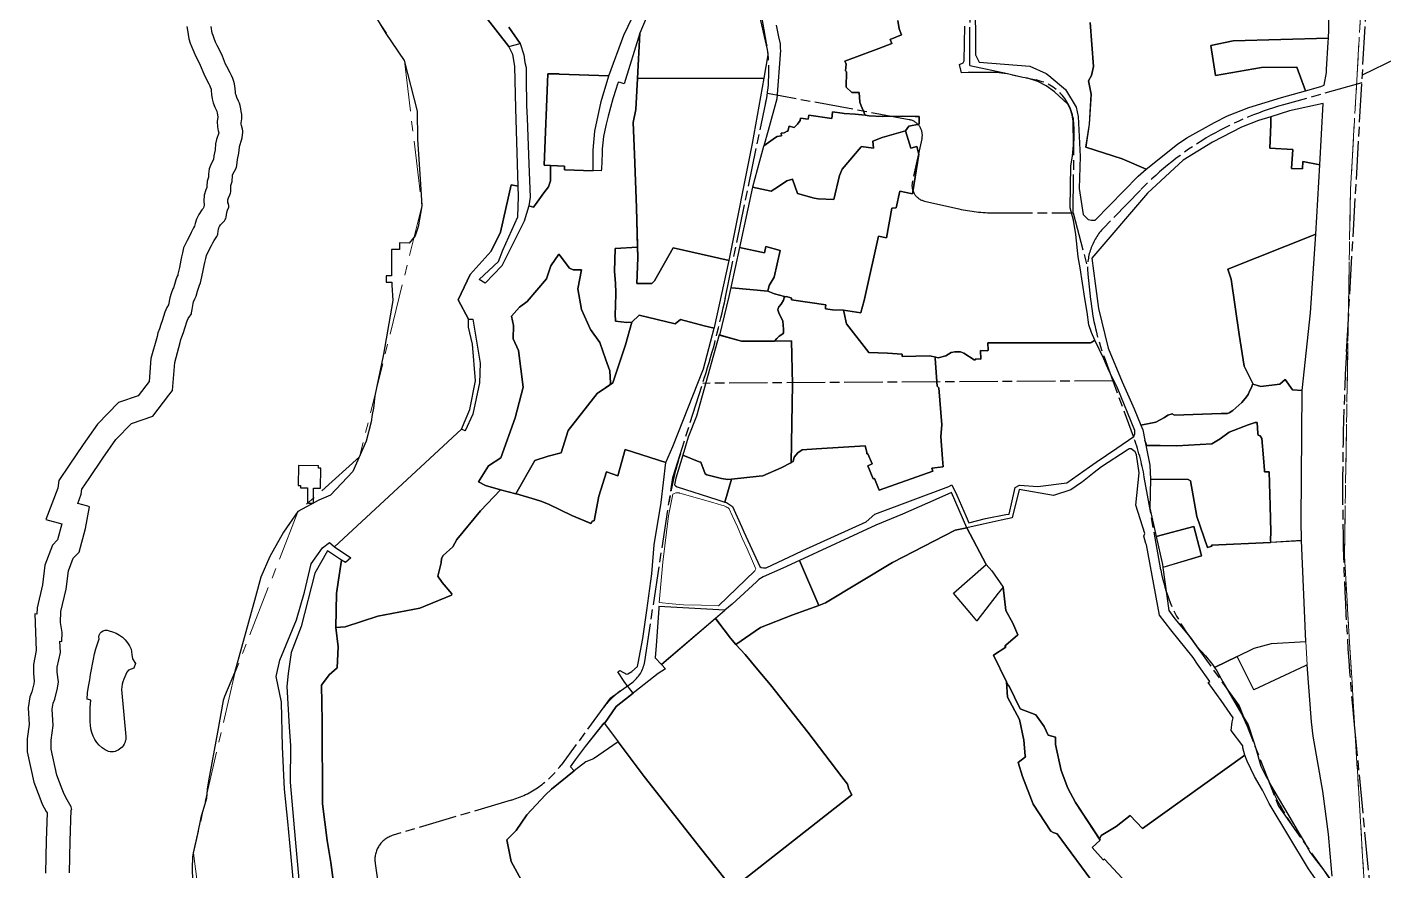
# Model space of a CAD drawing. Header units: millimetres. Extents: x 125232 to 134072, y 142885 to 152835.
# Drawn here: x 125888 to 126736, y 150699 to 151227 of the extents above; entities that cross this region are included whole.
import ezdxf

# ---------------------------------------------------------------- set-up
doc = ezdxf.new("R2010")
doc.units = ezdxf.units.MM
doc.linetypes.add('ACAD_ISO08W100', pattern=[36, 24, -3, 6, -3])
doc.linetypes.add('CENTER', pattern=[50.8, 31.75, -6.35, 6.35, -6.35])
for name, color, linetype in [('commerce', 10, 'Continuous'), ('commerce & office', 242, 'Continuous'), ('green & plaza', 80, 'Continuous'), ('industry', 35, 'Continuous'), ('military', 76, 'Continuous'), ('residence', 2, 'Continuous'), ('residence-bad', 41, 'Continuous'), ('villadom', 51, 'Continuous'), ('water', 4, 'Continuous'), ('老城北中心线', 7, 'ACAD_ISO08W100')]:
    doc.layers.add(name, color=color, linetype=linetype)
for name, color, linetype, lineweight in [('historical site', 232, 'Continuous', 0), ('municipal utilities', 151, 'Continuous', 0), ('parking', 8, 'Continuous', 0), ('school', 31, 'Continuous', 0), ('super block', 6, 'CENTER', 0)]:
    doc.layers.add(name, color=color, linetype=linetype, lineweight=lineweight)

msp = doc.modelspace()

# ---------------------------------------------------------------- linework, layer by layer
at = {"layer": 'commerce'}
for points in [[(126693.99, 151097.44), (126638.89, 151075.49), (126640.89, 151069.31), (126646, 151034.6), (126649.14, 151014.73), (126654.74, 151003.41), (126659.57, 151002.05), (126671.33, 151003.56), (126674.7, 151006.44), (126679.34, 151000.03), (126685.37, 150999.48), (126690.54, 151048.17)], [(126326.85, 151081.01), (126291.98, 151088.81), (126280.15, 151068.28), (126278.59, 151066.53), (126269.19, 151066.48), (126269.82, 151082.56), (126269.64, 151089.16), (126255.67, 151088.39), (126255.26, 151074.02), (126255.91, 151066.7), (126256, 151060.71), (126255.9, 151052.41), (126255.61, 151047.28), (126255.77, 151042.84), (126262.99, 151042.14), (126266.03, 151042.24), (126270.54, 151046.67), (126293.13, 151041.28), (126296.5, 151043.91), (126311.27, 151039.95), (126317.65, 151038.65), (126317.65, 151038.65), (126317.75, 151039.06)]]:
    msp.add_lwpolyline(points, close=True, dxfattribs=at)
msp.add_lwpolyline([(126664.68, 150948.61), (126661.86, 150948.67), (126661.87, 150949.48), (126661.19, 150957.33), (126660.09, 150969.47), (126659.05, 150971.24), (126657.81, 150971.62), (126657.64, 150972.7), (126657.11, 150979.51), (126655.98, 150979.49), (126651.67, 150978.02), (126639.7, 150973.53), (126634.12, 150969.27), (126628.76, 150966.25), (126606.89, 150964.94), (126596.59, 150965.1), (126588.01, 150965.09, 0.00565), (126586.94, 150968.45), (126590.08, 150952.9), (126590.45, 150944.01), (126614.14, 150943.88), (126615.57, 150942.91), (126619.44, 150920.77), (126626.04, 150901.19), (126628.76, 150902.02), (126628.66, 150902.72), (126665.64, 150904.49), (126665.69, 150904.5), (126665.62, 150905.93), (126665.67, 150911.14), (126665.32, 150927.26)], format="xyb", close=True, dxfattribs=at)
msp.add_lwpolyline([(126555.98, 150689.42), (126532.1, 150722.11), (126529.7, 150722.83), (126528.15, 150723.75), (126517.09, 150740.57), (126510.42, 150757.82), (126507.65, 150766.61), (126512.23, 150770.25), (126512.19, 150770.78), (126511.16, 150780.73), (126508.59, 150793.64), (126500.95, 150807.5), (126500.49, 150817.21), (126492.2, 150833.94), (126499.92, 150838.94), (126499.39, 150839.75), (126499.95, 150840.15), (126507.58, 150846.52), (126504.38, 150853.83), (126499.95, 150861.88), (126498.4, 150876.41), (126495.22, 150872.76), (126481.77, 150855.39), (126478.65, 150859.11), (126467.16, 150872.68), (126487.68, 150890.61), (126475.56, 150913.47), (126468.4, 150912.11), (126429.08, 150891.92), (126387.24, 150866.58), (126382.95, 150865.01), (126366.85, 150859.15), (126346.63, 150851.28), (126331.17, 150840.62), (126334.03, 150837.4), (126336.89, 150834.18), (126344.83, 150824.69), (126352.78, 150815.2), (126376.17, 150785.58), (126397.43, 150757.81), (126401.03, 150753.05), (126401.79, 150749.98), (126403.68, 150746.54), (126329.04, 150687.86), (126309.03, 150713.09), (126273.67, 150757.82), (126257.44, 150779.72), (126242.13, 150769), (126237.21, 150767.17), (126229.91, 150761.36), (126215.88, 150749.98), (126212.13, 150746.53), (126200.36, 150733.82), (126193.65, 150724.03), (126187.84, 150718.17), (126190.48, 150704.66), (126199.38, 150688.64)], dxfattribs=at)
at = {"layer": 'commerce & office'}
for points in [[(126341.46, 151154.16), (126348.76, 151195), (126269.62, 151194.87), (126268.61, 151175.49), (126266.9, 151167.28), (126267.66, 151147.54), (126268.95, 151113.96), (126269.82, 151082.56), (126269.19, 151066.48), (126278.59, 151066.53), (126280.15, 151068.28), (126291.98, 151088.81), (126326.85, 151081.01)], [(126698.55, 151179.2), (126677.52, 151174.59), (126665.86, 151170.93), (126665.86, 151166.09), (126665.04, 151151.14), (126679.43, 151150.35), (126678.68, 151138.59), (126685.52, 151138.22), (126685.77, 151142.8), (126696.4, 151140.78)]]:
    msp.add_lwpolyline(points, close=True, dxfattribs=at)
at = {"layer": 'green & plaza'}
for points in [[(126102.85, 151238.51), (126112.25, 151223), (126123.65, 151206.18), (126131.76, 151174.31), (126132.03, 151156.91), (126133.76, 151128.6), (126134.61, 151115.14), (126132.44, 151102.07), (126130.45, 151096.34), (126126.74, 151091.75), (126120.8, 151091.95), (126120.79, 151087.76), (126115.72, 151087.77), (126115.7, 151071.36), (126112.35, 151071.36), (126112.39, 151067.38), (126115.99, 151067.37), (126115.99, 151065.53), (126116.63, 151055.91), (126110.72, 151022.34), (126105.31, 150996.25), (126104.41, 150988.52), (126103.72, 150984.59), (126102.94, 150979.89), (126099.87, 150967.73), (126091.45, 150948.75), (126077.58, 150933.94), (126070.3, 150930.92), (126057.1, 150923.73), (126048.1, 150910.89), (126039.57, 150895.59), (126033.9, 150882.67), (126030.72, 150870.34), (126017.56, 150822.9), (126011.35, 150808), (126010.46, 150805.42), (126006.77, 150785.59), (126001.27, 150755.16), (126000.33, 150750), (126000, 150744.08), (125996.55, 150732.21), (125994.39, 150722.09), (125991.68, 150710.23), (125991.31, 150707.73), (125991.07, 150700.24), (125991.57, 150678.01)], [(126055.95, 150675.87), (126052.82, 150709.67), (126050.84, 150729.82), (126048.87, 150749.98), (126047.59, 150776.5), (126046.92, 150804.42), (126043.5, 150820.48), (126045.82, 150830.8), (126056.2, 150856.04), (126061.19, 150873.36), (126065.43, 150890.97), (126072.65, 150901.15), (126076.85, 150904.42), (126079.97, 150901.75), (126159.6, 150975.29), (126164.66, 150987.65), (126168.26, 151005.57), (126166.41, 151028.51), (126163.92, 151039.08), (126163.79, 151044.2), (126157.37, 151056.26), (126164.95, 151072.22), (126178.1, 151086.66), (126183.89, 151098.68), (126190.5, 151128.3), (126195.04, 151127.52), (126193.58, 151176.07), (126192.77, 151202.46), (126191.58, 151209.82), (126189.19, 151214.83), (126169.09, 151240.51)], [(126169.09, 151240.51), (126189.19, 151214.83), (126196.2, 151216.71), (126189.08, 151227.05)], [(125987.79, 151227.31), (125988.04, 151225.1), (125989.04, 151219.63), (125989.85, 151216.98), (125990.77, 151214.45), (125991.97, 151211.51), (125993.17, 151208.97), (125995.79, 151203.85), (125996.07, 151203.19), (125998.22, 151197.7), (125999.33, 151195.46), (126001.48, 151191.51), (126001.95, 151190.57), (126002.37, 151189.55), (126002.85, 151188.18), (126003.01, 151187.41), (126003.14, 151184.82), (126003.49, 151182.2), (126004.23, 151179.54), (126005.26, 151176.98), (126006.46, 151174.42), (126006.76, 151173.07), (126006.91, 151172.13), (126007.08, 151170.7), (126006.75, 151167.94), (126006.79, 151164.68), (126007.29, 151162), (126007.64, 151160.78), (126006.21, 151156.69), (126005.72, 151153.86), (126005.33, 151150.14), (126004.68, 151146.5), (126004.32, 151144.09), (126002.9, 151141.36), (126001.76, 151138.27), (126001.18, 151134.96), (126001.15, 151132.99), (126000.45, 151130.51), (126000.23, 151127.38), (126000.24, 151126.63), (125999.59, 151125.14), (125998.62, 151121.73), (125998.29, 151118.22), (125998.44, 151115.64), (125998.03, 151113.92), (125997.96, 151113.54), (125997.04, 151112.53), (125995.12, 151109.7), (125993.78, 151106.85), (125992.91, 151104.1), (125992.57, 151102.33), (125991.89, 151101.38), (125990.4, 151098.5), (125989.68, 151096.91), (125987.8, 151093.43), (125985.69, 151088.78), (125985, 151085.66), (125984.42, 151083.3), (125983.85, 151081.05), (125983.05, 151076.62), (125982.12, 151072.33), (125981.99, 151071.81), (125981.69, 151071.14), (125980.86, 151068.88), (125980, 151065.98), (125979.4, 151063.88), (125979.02, 151063.09), (125977.88, 151060.31), (125977, 151057.63), (125976.29, 151053.26), (125975.21, 151051.42), (125973.88, 151048.48), (125972.22, 151043.09), (125971.5, 151040.93), (125970.5, 151038.22), (125969.59, 151035.59), (125969.05, 151033.36), (125965.26, 151019.66), (125964.14, 151005.11), (125957.21, 150996.15), (125944.88, 150991.93), (125931.75, 150978.39), (125922.88, 150965.78), (125914.12, 150952.88), (125907.61, 150943.26), (125907.02, 150938.37), (125899.44, 150918.8), (125909.54, 150916.02), (125906.83, 150906.06), (125903.64, 150902.76), (125898.97, 150890.13), (125897.51, 150877.86), (125894.04, 150863.45), (125893.83, 150859.52), (125892.69, 150859.66), (125893.54, 150836.79), (125891.68, 150827.97), (125891.68, 150822.32), (125892.2, 150817.52), (125891.98, 150815.99), (125890.72, 150810.81), (125889.53, 150807.7), (125888.41, 150800.82), (125889.1, 150790.53), (125887.79, 150781.57), (125887.89, 150773.39), (125891.98, 150754.37), (125895.74, 150744.61), (125897.29, 150740.59), (125899.68, 150736.04), (125900.23, 150735.09), (125899.65, 150717.86), (125899.34, 150697.35)], [(125914.34, 150697.64), (125914.65, 150717.5), (125915.3, 150737.08), (125915.73, 150737.35), (125915.32, 150738.91), (125912.84, 150743.26), (125910.97, 150746.8), (125909.74, 150750), (125906.4, 150758.67), (125902.87, 150775.07), (125902.81, 150780.57), (125904.17, 150789.94), (125903.49, 150800.11), (125904.09, 150803.77), (125905.07, 150806.33), (125906.72, 150813.13), (125907.32, 150817.23), (125906.68, 150823.13), (125906.68, 150826.41), (125908.6, 150835.5), (125908.33, 150842.63), (125909.5, 150842.49), (125909.75, 150847.98), (125908.58, 150854.39), (125908.95, 150861.28), (125912.3, 150875.21), (125913.65, 150886.59), (125916.61, 150894.6), (125920.29, 150898.4), (125924.32, 150913.21), (125926.75, 150926.69), (125925.74, 150927.11), (125919.42, 150928.86), (125921.68, 150934.7), (125922.06, 150937.86), (125926.53, 150944.47), (125935.21, 150957.25), (125943.33, 150968.79), (125953.15, 150978.9), (125966.32, 150983.42), (125976.53, 150996.61), (125978.76, 150999.49), (125980.1, 151017.07), (125983.57, 151029.59), (125984, 151031.37), (125984.61, 151033.16), (125985.65, 151035.94), (125986.51, 151038.52), (125987.93, 151043.16), (125988.56, 151044.52), (125989.49, 151046.12), (125990.11, 151046.88), (125990.52, 151047.45), (125990.71, 151048.19), (125990.99, 151050.2), (125991.61, 151054.06), (125991.96, 151055.11), (125992.73, 151057), (125993.46, 151058.52), (125994.4, 151061.76), (125995.11, 151064.18), (125995.6, 151065.5), (125996.19, 151066.84), (125996.72, 151068.86), (125997.77, 151073.71), (125998.51, 151077.85), (125998.97, 151079.64), (125999.62, 151082.26), (126000, 151084.02), (126001.24, 151086.76), (126003.13, 151090.25), (126003.9, 151091.97), (126004.7, 151093.5), (126006.5, 151096), (126006.96, 151096.87), (126007.11, 151097.44), (126007.29, 151099.41), (126007.47, 151100.41), (126007.78, 151101.37), (126008.2, 151102.27), (126008.84, 151103.21), (126011.19, 151105.77), (126011.75, 151106.58), (126011.99, 151107.12), (126012.26, 151108.08), (126012.73, 151110.93), (126013.08, 151112.38), (126013.91, 151114.39), (126014.02, 151114.88), (126013.99, 151115.36), (126013.38, 151117.15), (126013.33, 151117.95), (126013.43, 151118.95), (126013.75, 151120.08), (126014.6, 151122.05), (126014.93, 151122.99), (126015.17, 151123.97), (126015.27, 151124.95), (126015.23, 151126.96), (126015.3, 151127.91), (126015.98, 151130.32), (126016.13, 151131.05), (126016.16, 151133.55), (126016.3, 151134.35), (126016.64, 151135.28), (126018.25, 151138.37), (126018.67, 151139.38), (126018.93, 151140.34), (126019.48, 151144.09), (126020.19, 151148.03), (126020.59, 151151.8), (126020.78, 151152.91), (126021.92, 151156.18), (126022.29, 151157.63), (126022.59, 151159.57), (126022.71, 151161.07), (126022.71, 151162.08), (126022.6, 151163.05), (126021.9, 151165.46), (126021.77, 151166.15), (126021.76, 151167.14), (126022.06, 151169.64), (126022.09, 151170.7), (126022, 151172.2), (126021.77, 151174.19), (126021.49, 151175.91), (126021.06, 151177.87), (126020.63, 151179.31), (126020.09, 151180.69), (126019.02, 151182.97), (126018.46, 151184.36), (126018.22, 151185.21), (126018.09, 151186.19), (126017.97, 151188.63), (126017.77, 151190.12), (126017.46, 151191.59), (126017.05, 151193.01), (126016.39, 151194.9), (126015.63, 151196.75), (126014.8, 151198.42), (126012.64, 151202.38), (126011.95, 151203.77), (126009.95, 151208.89), (126009.37, 151210.24), (126006.63, 151215.58), (126005.71, 151217.54), (126004.76, 151219.86), (126004.08, 151221.74), (126003.64, 151223.18), (126002.89, 151227.32)], [(126083.27, 150663.7), (126077.85, 150704.15), (126075.37, 150717.76), (126072.64, 150740.8), (126072.28, 150792.49), (126071.99, 150815.17), (126076.74, 150821.62), (126081.67, 150826.04), (126082.27, 150839.13), (126080.89, 150851.2), (126081.4, 150872.38), (126082.48, 150881.04), (126084.54, 150893.23), (126075.77, 150899.14), (126067.86, 150885.26), (126059.24, 150851.71), (126053.03, 150835.59), (126051.1, 150822.38), (126050.18, 150814.23), (126051.6, 150788.92), (126052.46, 150777.11), (126052.26, 150754.43), (126055.44, 150718.74), (126060.09, 150668.19)], [(126575.52, 150691.42), (126561.62, 150706.26), (126560.97, 150705.79), (126553.97, 150713.54), (126558.99, 150718.09), (126543.47, 150741.66), (126538.73, 150750.62), (126534.54, 150761.73), (126531.07, 150777.85), (126531.11, 150782.44), (126526.51, 150783.76), (126523.9, 150789.16), (126518.86, 150796.55), (126508.87, 150800.2), (126501.81, 150814.96), (126501.54, 150814.89), (126500.49, 150817.21), (126500.95, 150807.5), (126508.59, 150793.64), (126511.16, 150780.73), (126512.19, 150770.78), (126512.24, 150770.26), (126507.65, 150766.61), (126510.42, 150757.82), (126517.09, 150740.57), (126528.15, 150723.75), (126529.7, 150722.83), (126532.1, 150722.11), (126555.98, 150689.42)]]:
    msp.add_lwpolyline(points, dxfattribs=at)
for points in [[(126200.68, 151055.28), (126212.64, 151069.5), (126215.45, 151077.57), (126220.33, 151084.84), (126221.29, 151083.76), (126227.03, 151076.19), (126229.43, 151075.14), (126234.61, 151074.99), (126232.3, 151063.16), (126234.53, 151050.14), (126240.26, 151037.74), (126246.1, 151029.57), (126249.78, 151018.8), (126252.26, 151011.93), (126252.78, 151004.18), (126252.05, 151002.8), (126254.21, 151004.26), (126262.16, 151028.2), (126266.01, 151042.24), (126262.99, 151042.14), (126255.77, 151042.84), (126255.61, 151047.28), (126255.9, 151052.41), (126256, 151060.71), (126255.91, 151066.7), (126255.26, 151074.02), (126255.67, 151088.39), (126269.64, 151089.16), (126268.95, 151113.96), (126267.66, 151147.54), (126266.9, 151167.28), (126268.61, 151175.49), (126269.62, 151194.87), (126271.09, 151223.27), (126261.29, 151191.45), (126258.71, 151192.34), (126258.02, 151192.47), (126257.48, 151192.24), (126256.87, 151190.66), (126256.2, 151188.59), (126254.25, 151182.02), (126252.72, 151176.75), (126251.23, 151171.2), (126249.9, 151166.25), (126249.11, 151162.45), (126248.34, 151158.43), (126247.85, 151154.59), (126247.55, 151150.75), (126247.43, 151148.42), (126247.26, 151142.64), (126246.98, 151138.52), (126246.85, 151137.11), (126241.89, 151137.23), (126241.89, 151137.05), (126224.03, 151137.67), (126224, 151140.03), (126215.13, 151140.43), (126215.07, 151130.74), (126213.97, 151126.97), (126211.04, 151123.18), (126206.75, 151117.39), (126204.6, 151114.22), (126201.54, 151115.1), (126198.68, 151105.6), (126184.81, 151077.51), (126174.24, 151066.66), (126170.53, 151068.93), (126182.57, 151080.24), (126185.37, 151087.32), (126194.83, 151108.32), (126195.24, 151121.02), (126195.04, 151127.52), (126190.5, 151128.3), (126183.89, 151098.68), (126178.1, 151086.66), (126164.95, 151072.22), (126157.37, 151056.26), (126163.79, 151044.2), (126166.68, 151044.2), (126171.16, 151016.75), (126170.73, 151004.38), (126166.61, 150984.82), (126161.7, 150974.21), (126159.6, 150975.29), (126079.97, 150901.75), (126090.24, 150894.86), (126086.96, 150891.86), (126084.54, 150893.23), (126082.48, 150881.04), (126081.4, 150872.38), (126080.89, 150851.2), (126086.75, 150851.58), (126107.22, 150858.37), (126133.45, 150863.26), (126153.25, 150871.36), (126153.54, 150872.23), (126147.47, 150879.25), (126144.71, 150883.35), (126146.79, 150891.59), (126146.98, 150894.32), (126147.99, 150896.33), (126154.15, 150901.59), (126156.51, 150906.21), (126171.47, 150924.21), (126183.96, 150937.26), (126174.5, 150940.03), (126170.19, 150942.29), (126176.38, 150952.35), (126184.15, 150957.37), (126193.1, 150982.45), (126198.17, 151001.71), (126195.17, 151024.51), (126191.9, 151031.85), (126192.01, 151040.32), (126190.72, 151046.17), (126195.87, 151051.73)], [(126409.41, 151152.07), (126409.47, 151152.26), (126417.15, 151151.23), (126416.9, 151155.59), (126422.57, 151157.89), (126437.21, 151162.18), (126439.31, 151164.96), (126445.87, 151166.28), (126445.75, 151171.07), (126443.35, 151171.02), (126435.17, 151171.19), (126422.58, 151171.03), (126414.54, 151171.56), (126412.04, 151171.81), (126405.66, 151172.47), (126398.87, 151173), (126397.7, 151173.17), (126391.63, 151174.05), (126391.61, 151173.85), (126391.13, 151169.83), (126376.81, 151171.96), (126376.35, 151169.37), (126371.56, 151170.06), (126371.36, 151168.62), (126369.78, 151166.19), (126367.6, 151164.17), (126364.38, 151164.98), (126363.57, 151161.92), (126363.28, 151161.85), (126361.39, 151160.93), (126359.37, 151160.59), (126359.61, 151159.01), (126356.94, 151158.47), (126355.83, 151157.81), (126348.54, 151152.76), (126348.38, 151152.19), (126345.94, 151143.11), (126341.51, 151126.79), (126353.26, 151124.38), (126357.71, 151127.31), (126362.98, 151130.83), (126366.62, 151131.88), (126369.61, 151122.8), (126380.07, 151119.85), (126382.62, 151119.42), (126392.42, 151119.09), (126396.05, 151134.22), (126397.65, 151138.01)], [(126071.47, 150950.89), (126070.03, 150950.97), (126070.07, 150952.38), (126057.47, 150952.56), (126057.43, 150940.03), (126058.74, 150940.06), (126058.73, 150938.57), (126063.26, 150938.52), (126063.17, 150929.12), (126064.03, 150929.11), (126064.05, 150928.97), (126066.29, 150928.97), (126066.27, 150929.09), (126066.94, 150929.08), (126067.02, 150938.49), (126071.33, 150938.45)]]:
    msp.add_lwpolyline(points, close=True, dxfattribs=at)
for points in [[(126685.37, 150999.48), (126679.34, 151000.03), (126674.7, 151006.44), (126671.33, 151003.56), (126659.57, 151002.05), (126654.59, 151003.45), (126654.11, 151003.08), (126653.77, 151001.92), (126652.71, 150999.64), (126651.56, 150997.13), (126650.53, 150995.53), (126647.64, 150992.11), (126641.89, 150986.97), (126639.59, 150985.48), (126638.59, 150985.15), (126634.63, 150985.12), (126605.55, 150984.02), (126604.04, 150984.96), (126601.29, 150984.18), (126599.26, 150982.73), (126596.51, 150981.13), (126593.89, 150979.73), (126584.45, 150977.81), (126585.63, 150974.92), (126586.94, 150968.45, -0.00565), (126588.01, 150965.09), (126596.59, 150965.1), (126606.89, 150964.94), (126628.76, 150966.25), (126634.12, 150969.27), (126639.7, 150973.53), (126651.67, 150978.02), (126655.98, 150979.49), (126657.11, 150979.51), (126657.64, 150972.7), (126657.81, 150971.62), (126659.05, 150971.24), (126660.09, 150969.47), (126661.19, 150957.33), (126661.87, 150949.48), (126661.86, 150948.67), (126664.68, 150948.61), (126665.32, 150927.26), (126665.67, 150911.14), (126665.62, 150905.93), (126665.69, 150904.5), (126684.96, 150905.58), (126684.78, 150917.93)], [(125939.01, 150849.1, -0.246762), (125952.85, 150837.56), (125953.24, 150834.21), (125953.66, 150831.52), (125955.58, 150828.58), (125954.61, 150825.74), (125951.1, 150824.54, 0.11885), (125946.78, 150812.47), (125949.6, 150783.05, -0.481218), (125938.68, 150773.47, -0.250304), (125927.67, 150787.77, -0.054427), (125927.56, 150805.66), (125925.4, 150806.27), (125925.65, 150810.25), (125926.27, 150814.35), (125927.11, 150818.49, -0.054878), (125932.8, 150844.04, -0.617787)]]:
    msp.add_lwpolyline(points, format="xyb", close=True, dxfattribs=at)
at = {"layer": 'historical site'}
for points in [[(126199.14, 151204.77), (126198.46, 151209.71), (126196.2, 151216.71), (126189.19, 151214.83), (126191.58, 151209.82), (126192.77, 151202.46), (126193.16, 151191.78), (126193.58, 151176.07), (126195.05, 151127.52), (126195.04, 151127.52), (126195.24, 151121.02), (126194.83, 151108.32), (126185.37, 151087.32), (126182.57, 151080.24), (126170.53, 151068.93), (126174.24, 151066.66), (126184.81, 151077.51), (126198.68, 151105.6), (126201.54, 151115.1), (126202.54, 151120.51), (126201.6, 151141.35), (126200.48, 151169.91), (126200.17, 151177.84), (126199.95, 151194.91), (126199.87, 151201.62)], [(126166.68, 151044.2), (126163.79, 151044.2), (126163.92, 151039.08), (126166.41, 151028.51), (126168.26, 151005.57), (126164.66, 150987.65), (126159.6, 150975.29), (126161.7, 150974.21), (126166.61, 150984.82), (126170.73, 151004.38), (126171.16, 151016.75)]]:
    msp.add_lwpolyline(points, close=True, dxfattribs=at)
msp.add_lwpolyline([(126060.09, 150668.19), (126055.44, 150718.74), (126052.26, 150754.43), (126052.46, 150777.11), (126051.6, 150788.92), (126050.18, 150814.23), (126051.1, 150822.38), (126053.03, 150835.59), (126059.24, 150851.71), (126067.86, 150885.26), (126075.77, 150899.14), (126084.54, 150893.23), (126086.96, 150891.86), (126090.24, 150894.86), (126079.97, 150901.75), (126076.85, 150904.42), (126072.65, 150901.15), (126065.43, 150890.97), (126061.19, 150873.36), (126056.2, 150856.04), (126045.82, 150830.8), (126043.5, 150820.48), (126046.92, 150804.42), (126047.59, 150776.5), (126048.87, 150749.98), (126052.82, 150709.67), (126055.95, 150675.87)], dxfattribs=at)
at = {"layer": 'industry'}
for points in [[(126189.08, 151227.05), (126196.2, 151216.71), (126198.46, 151209.71), (126199.14, 151204.77), (126199.87, 151201.62), (126199.95, 151194.91), (126200.17, 151177.84), (126200.48, 151169.91), (126201.6, 151141.35), (126202.54, 151120.51), (126201.54, 151115.1), (126204.6, 151114.22), (126206.75, 151117.39), (126211.04, 151123.18), (126213.97, 151126.97), (126215.07, 151130.74), (126215.13, 151140.43), (126211.29, 151140.68), (126213.6, 151197.83), (126220.55, 151197.78), (126220.54, 151197.53), (126251.72, 151196.56), (126260.95, 151221.87), (126274.6, 151250.33)], [(126704.2, 150695.61), (126702.94, 150709.8), (126701.9, 150721.86), (126698.31, 150748.67), (126692.24, 150783.09), (126691.18, 150792.22), (126688.42, 150827.76), (126687.13, 150827.21), (126655.15, 150812.09), (126644.78, 150833.13), (126630.55, 150826.08), (126632.01, 150824.03), (126635.82, 150817.2), (126641.76, 150806.83), (126646.7, 150798.14), (126651.53, 150790.3), (126654.85, 150780.1), (126656.3, 150775.34), (126659.46, 150764.47), (126662.21, 150758.87), (126664.49, 150754.95), (126665.48, 150752.74), (126673.04, 150740.06), (126677.72, 150732.15), (126682.33, 150724.23), (126687.15, 150716.03), (126690.45, 150710.35), (126692.79, 150707.07), (126698.62, 150699.47), (126702.13, 150694.51)]]:
    msp.add_lwpolyline(points, dxfattribs=at)
msp.add_lwpolyline([(126684.96, 150905.58), (126665.64, 150904.49), (126628.66, 150902.72), (126628.76, 150902.02), (126626.04, 150901.19), (126619.44, 150920.77), (126615.57, 150942.91), (126614.14, 150943.88), (126590.45, 150944.01), (126590.09, 150925.82), (126594.02, 150908.18), (126617.61, 150914.36), (126622.04, 150897.72), (126622.3, 150895.99), (126598.19, 150888.84), (126601.92, 150861.89), (126604.09, 150858.9), (126605.81, 150856.62), (126615.39, 150845.09), (126619.44, 150839.35), (126624.88, 150833.48), (126629.3, 150827.97), (126630.55, 150826.08), (126644.78, 150833.13), (126655.29, 150838.34), (126666.11, 150841.22), (126687.56, 150842.47)], close=True, dxfattribs=at)
at = {"layer": 'military'}
msp.add_lwpolyline([(126246.1, 151029.57), (126240.26, 151037.74), (126234.53, 151050.14), (126232.3, 151063.16), (126234.61, 151074.99), (126229.43, 151075.14), (126227.03, 151076.19), (126221.29, 151083.76), (126220.33, 151084.84), (126215.45, 151077.57), (126212.64, 151069.5), (126200.68, 151055.28), (126195.87, 151051.73), (126190.72, 151046.17), (126192.01, 151040.32), (126191.9, 151031.85), (126195.17, 151024.51), (126198.17, 151001.71), (126193.1, 150982.45), (126184.15, 150957.37), (126176.38, 150952.35), (126170.19, 150942.29), (126174.5, 150940.03), (126183.96, 150937.26), (126193.52, 150934.85), (126205.35, 150955.66), (126213.78, 150958.46), (126221.86, 150960.62), (126226.32, 150974.49), (126244.41, 150997.65), (126252.05, 151002.8), (126252.78, 151004.18), (126252.26, 151011.93), (126249.78, 151018.8)], close=True, dxfattribs=at)
at = {"layer": 'municipal utilities'}
msp.add_lwpolyline([(126257.44, 150779.72), (126248.96, 150791.01), (126248.65, 150791.4), (126237.08, 150776.63), (126230.8, 150768.26), (126227.75, 150763.92), (126230.02, 150761.45), (126237.21, 150767.17), (126242.13, 150769)], close=True, dxfattribs=at)
at = {"layer": 'parking'}
msp.add_lwpolyline([(126687.56, 150842.47), (126666.11, 150841.22), (126655.29, 150838.34), (126644.78, 150833.13), (126655.15, 150812.09), (126687.13, 150827.21), (126688.42, 150827.76)], close=True, dxfattribs=at)
at = {"layer": 'residence'}
for points in [[(126350.97, 151212.91), (126339.54, 151263.06), (126331.89, 151261.58), (126303.66, 151252.85), (126294.53, 151248.97), (126286.59, 151244.11), (126277.38, 151238.09), (126271.09, 151223.27), (126269.62, 151194.87), (126348.76, 151195), (126351.36, 151209.56)], [(126701.63, 151217.58), (126701.79, 151220.14), (126642.15, 151218.36), (126628.31, 151215.52), (126631.15, 151196.74), (126659.89, 151201.7), (126681.95, 151201.86), (126687.35, 151187.17), (126696.96, 151189.9), (126699.21, 151190.59), (126700.51, 151198.55), (126700.62, 151200.56)], [(126640.89, 151069.31), (126638.89, 151075.49), (126693.99, 151097.44), (126696.4, 151140.78), (126685.77, 151142.8), (126685.52, 151138.22), (126678.68, 151138.59), (126679.43, 151150.35), (126665.04, 151151.14), (126665.86, 151166.09), (126665.86, 151170.93), (126658.13, 151168.51), (126647.49, 151164.3), (126629.3, 151154.89), (126610.93, 151143.76), (126588.71, 151123.05), (126553.77, 151082.42), (126555.87, 151066.5), (126557.87, 151050.95), (126564.05, 151026.05), (126572.83, 151004.89), (126580.31, 150987.97), (126584.45, 150977.81), (126593.89, 150979.73), (126596.51, 150981.13), (126599.26, 150982.73), (126601.29, 150984.18), (126604.04, 150984.96), (126605.55, 150984.02), (126634.63, 150985.12), (126638.59, 150985.15), (126639.59, 150985.48), (126641.89, 150986.97), (126647.64, 150992.11), (126650.53, 150995.53), (126651.56, 150997.13), (126652.71, 150999.64), (126653.77, 151001.92), (126654.11, 151003.08), (126654.68, 151003.53), (126649.14, 151014.73), (126646, 151034.6)], [(126358.83, 151087.18), (126349.89, 151089.58), (126349.03, 151085.75), (126333.45, 151089.1), (126328.03, 151063.92), (126328.6, 151063.79), (126351.19, 151061.71), (126351.94, 151065.26), (126355.15, 151070.57)], [(126359.98, 151044.37), (126358.31, 151047.48), (126357.44, 151050.06), (126357.49, 151050.81), (126358.03, 151051.95), (126359.55, 151053.51), (126360.84, 151056.06), (126361.6, 151058.44), (126355.32, 151060.07), (126351.19, 151061.71), (126328.6, 151063.79), (126328.03, 151063.92), (126326.82, 151058.36), (126320.89, 151034.27), (126334.62, 151030.44), (126355.25, 151030.52), (126356.66, 151032.11), (126358.16, 151033.54), (126360.45, 151035), (126360.88, 151035.62), (126360.82, 151037.95), (126360.54, 151042.97)], [(126411.9, 150964.92), (126413.07, 150960.86), (126413.12, 150959.86), (126413.7, 150959.89), (126416.47, 150953.56), (126413.77, 150952.31), (126417.03, 150944.23), (126417.85, 150944.49), (126420.71, 150937.21), (126454.28, 150948.99), (126453.75, 150950.94), (126460.52, 150951.78), (126460.72, 150951.9), (126460.35, 150956.75), (126459.3, 150970.8), (126459.92, 150978.11), (126458.1, 151001.24), (126457.03, 151002.17), (126455.83, 151019.65), (126456.25, 151020.38), (126452.17, 151021.32), (126435.13, 151020.8), (126435.13, 151022.35), (126425.97, 151022.81), (126414.31, 151023.4), (126400.25, 151041.18), (126400.14, 151042.17), (126399.07, 151047.06), (126398.47, 151049.8), (126391.67, 151049.99), (126387.18, 151050.66), (126387.29, 151051.62), (126387.44, 151053.12), (126365.84, 151056.38), (126365.82, 151057.34), (126365.64, 151057.39), (126365.64, 151057.64), (126362.54, 151058.45), (126362.42, 151058.22), (126361.6, 151058.44), (126360.84, 151056.06), (126359.55, 151053.51), (126358.03, 151051.95), (126357.49, 151050.81), (126357.44, 151050.06), (126358.31, 151047.48), (126359.98, 151044.37), (126360.54, 151042.97), (126360.82, 151037.95), (126360.88, 151035.62), (126360.45, 151035), (126358.16, 151033.54), (126356.66, 151032.11), (126355.25, 151030.52), (126365.82, 151030.57), (126366.62, 151003.46), (126365.7, 150954.28), (126365.56, 150954.2), (126365.57, 150954.19), (126366.89, 150955.04), (126367.69, 150957.86), (126369.82, 150960.47), (126372.67, 150962.49), (126381.66, 150963.05)], [(126310.93, 151013.04), (126317.65, 151038.65), (126311.27, 151039.95), (126296.5, 151043.91), (126293.13, 151041.28), (126270.54, 151046.67), (126266.01, 151042.22), (126262.16, 151028.2), (126254.21, 151004.26), (126244.41, 150997.65), (126226.32, 150974.49), (126221.86, 150960.62), (126213.78, 150958.46), (126205.35, 150955.66), (126193.52, 150934.85), (126193.83, 150934.81), (126205.73, 150931.39), (126209.21, 150930.36), (126213.96, 150928.45), (126228.46, 150921.39), (126240.5, 150916.27), (126240.64, 150916.56), (126241.15, 150917.74), (126242.44, 150917.86), (126245.32, 150933.34), (126250.25, 150948.57), (126257.26, 150946.06), (126261.97, 150962.6), (126287.3, 150954.56), (126291.62, 150964.44)], [(126365.82, 151030.57), (126334.62, 151030.44), (126320.73, 151034.31), (126306.56, 150983.55), (126301.25, 150970.34), (126297.91, 150959.03), (126308.15, 150954.97), (126309.27, 150954.63), (126311.91, 150947.38), (126312.93, 150946.7), (126322.18, 150944.48), (126326.07, 150943.75), (126328.35, 150944.01), (126345.71, 150945.93), (126347.98, 150946.2), (126359.39, 150951.07), (126365.52, 150954.17), (126365.7, 150954.28), (126366.62, 151003.46)], [(126580.62, 150974.51), (126569.65, 151001.53), (126564.39, 151012.08), (126562.38, 151016.82), (126561.27, 151019.4), (126555.66, 151030.96), (126553.07, 151029.45), (126548.88, 151029.44), (126517.5, 151029.43), (126505, 151029.43), (126488.72, 151029.41), (126488.85, 151024.75), (126488.75, 151024.75), (126488.76, 151024.28), (126484.13, 151024.62), (126484.38, 151019.19), (126481.11, 151019.27), (126481.09, 151018.72), (126480.26, 151018.73), (126473.76, 151022.83), (126471.58, 151023.71), (126468.15, 151023.8), (126465.74, 151023.41), (126462.55, 151021.24), (126457.64, 151020.06), (126456.25, 151020.38), (126455.83, 151019.65), (126457.03, 151002.17), (126458.1, 151001.24), (126459.92, 150978.11), (126459.3, 150970.8), (126460.35, 150956.75), (126460.72, 150951.8), (126453.75, 150950.94), (126454.28, 150948.99), (126420.71, 150937.21), (126417.85, 150944.49), (126417.03, 150944.23), (126413.77, 150952.31), (126416.47, 150953.56), (126413.7, 150959.89), (126413.12, 150959.86), (126413.07, 150960.86), (126411.9, 150964.92), (126381.66, 150963.05), (126372.67, 150962.49), (126369.82, 150960.47), (126367.69, 150957.86), (126366.89, 150955.04), (126365.57, 150954.19), (126365.56, 150954.2), (126365.52, 150954.17), (126359.39, 150951.07), (126347.98, 150946.2), (126345.71, 150945.93), (126328.35, 150944.01), (126324.13, 150929.71), (126325.25, 150929.35), (126327.87, 150927.86), (126328.94, 150927), (126334.81, 150913.92), (126336.09, 150910.97), (126346.09, 150889.43), (126346.87, 150888.78), (126348.44, 150888.47), (126350.02, 150888.6), (126368.12, 150897.11), (126373.08, 150899.43), (126412.66, 150917.35), (126418.04, 150922.04), (126464.28, 150939.51), (126466.2, 150940.42), (126469.25, 150934.03), (126475.15, 150920.67), (126476.9, 150916.79), (126487.33, 150919.37), (126500, 150921.92), (126502.07, 150922.19), (126505.86, 150938.85), (126508.55, 150940.21), (126520.09, 150939.46), (126538.13, 150941.71), (126552.38, 150951.85), (126556.49, 150954.76), (126569.4, 150963.44), (126580.13, 150970.64), (126580.7, 150972.47)], [(126617.08, 150832.33), (126603.25, 150849.65), (126596.21, 150858.86), (126588.07, 150903.02), (126587.51, 150903.84), (126586.32, 150908.38), (126586.89, 150909.94), (126581.24, 150927.84), (126583.37, 150948.1), (126581.71, 150959.31), (126581.13, 150960.77), (126580.89, 150961.17), (126578.35, 150962.93), (126577.75, 150963.02), (126577.14, 150963.01), (126575.96, 150962.24), (126559.8, 150951.7), (126555.29, 150948.17), (126547.89, 150942.4), (126547.39, 150942.05), (126540.72, 150937.36), (126529.81, 150933.81), (126508.38, 150937.59), (126504.03, 150919.83), (126497.01, 150918.34), (126485.85, 150915.8), (126475.56, 150913.47), (126487.67, 150890.63), (126491.17, 150886.57), (126498.4, 150876.41), (126499.95, 150861.88), (126504.38, 150853.83), (126507.58, 150846.52), (126499.95, 150840.15), (126499.39, 150839.75), (126499.92, 150838.94), (126492.2, 150833.94), (126500.49, 150817.21), (126501.54, 150814.89), (126501.81, 150814.96), (126508.87, 150800.2), (126518.86, 150796.55), (126523.9, 150789.16), (126526.51, 150783.76), (126531.11, 150782.44), (126531.07, 150777.85), (126534.54, 150761.73), (126538.73, 150750.62), (126543.47, 150741.66), (126558.48, 150718.86), (126558.65, 150718.99), (126559.61, 150720.9), (126569.01, 150726.56), (126577.67, 150733.42), (126585.44, 150725.37), (126649.4, 150771.22), (126648.24, 150775.85), (126648.14, 150777.02), (126640.97, 150786.76), (126641.52, 150792.21), (126642.16, 150794.57), (126634.63, 150805.49), (126626.62, 150816.74), (126627.6, 150817.44), (126619.88, 150828.23)], [(126328.35, 150944.01), (126326.07, 150943.75), (126322.18, 150944.48), (126312.93, 150946.7), (126311.91, 150947.38), (126309.27, 150954.63), (126308.15, 150954.97), (126297.91, 150959.03), (126293.67, 150944.67), (126292.84, 150940.47), (126293.33, 150939.84), (126294.38, 150939.16), (126319.3, 150931.26), (126324.13, 150929.71)], [(126429.08, 150891.92), (126468.4, 150912.11), (126475.56, 150913.47), (126465.97, 150935.73), (126456.23, 150931.31), (126451.04, 150928.94), (126435.26, 150922.03), (126428.23, 150919.15), (126418.77, 150915.22), (126371.02, 150893.17), (126382.95, 150865.01), (126387.24, 150866.58)], [(126617.61, 150914.36), (126594.02, 150908.18), (126597.95, 150890.55), (126598.18, 150888.88), (126598.43, 150888.91), (126622.3, 150895.99), (126622.04, 150897.72)], [(126371.02, 150893.17), (126360.45, 150888.33), (126348.28, 150882.81), (126345.5, 150881.22), (126344.01, 150879.83), (126328.75, 150865.89), (126324.18, 150861.94), (126318.36, 150856.91), (126318.52, 150856.7), (126323.83, 150849.8), (126327.73, 150844.54), (126331.17, 150840.62), (126346.63, 150851.28), (126366.85, 150859.15), (126382.95, 150865.01)], [(126318.43, 150856.98), (126324.18, 150861.94), (126283.03, 150864.29), (126282.92, 150863), (126281.21, 150839.88), (126280.63, 150832.29), (126284.65, 150828.01)], [(126376.17, 150785.58), (126352.78, 150815.2), (126344.83, 150824.69), (126336.89, 150834.18), (126334.03, 150837.4), (126331.17, 150840.62), (126327.73, 150844.54), (126323.83, 150849.8), (126318.36, 150856.91), (126284.65, 150828.01), (126287.13, 150825.37), (126282.53, 150822.33), (126256.23, 150801.79), (126248.96, 150791.01), (126257.44, 150779.72), (126273.67, 150757.82), (126309.03, 150713.09), (126329.04, 150687.86), (126403.68, 150746.54), (126401.79, 150749.98), (126401.03, 150753.05), (126397.43, 150757.81)]]:
    msp.add_lwpolyline(points, close=True, dxfattribs=at)
for points in [[(126480.82, 151247.24), (126480.93, 151209.65), (126483.41, 151205.02), (126515.03, 151202.57), (126525.27, 151198), (126526.86, 151196.66), (126533.51, 151191.06), (126537.32, 151187.86), (126543.95, 151176.92), (126545.33, 151170.98), (126546.4, 151146.07), (126545.78, 151125.98), (126548.37, 151109.63), (126551.44, 151106.58), (126553.59, 151106.08), (126555.83, 151106.13), (126582.81, 151133.73), (126587.8, 151138.03), (126572.74, 151144.59), (126549.96, 151151.92), (126552.23, 151166.29), (126553.35, 151185.1), (126551.6, 151193.3), (126553.51, 151196.64), (126554.85, 151202.26), (126552.75, 151229.99)], [(126432.51, 151231.13), (126433.32, 151226), (126434.69, 151222.09), (126427.68, 151219.34), (126428.7, 151216.77), (126420.62, 151213.67), (126399.36, 151205.62), (126399.66, 151204.93), (126400.11, 151203.87), (126399.78, 151199.7), (126400.37, 151199.01), (126400.16, 151189.4), (126403.68, 151186.11), (126408.18, 151186.1), (126408.58, 151180.11), (126409.55, 151177.82), (126412.04, 151171.81), (126414.54, 151171.56), (126422.58, 151171.03), (126435.17, 151171.19), (126443.35, 151171.02), (126445.75, 151171.07), (126445.87, 151166.28), (126439.31, 151164.96), (126437.17, 151162.14), (126440.47, 151151.2), (126444.24, 151152.26), (126445.6, 151147.42), (126441.52, 151122.57), (126433.6, 151124.27), (126431.47, 151113.79), (126428.67, 151113.71), (126425.43, 151095.2), (126420.34, 151096.09), (126412.27, 151059.7), (126411.45, 151055.97), (126409.39, 151048.41), (126409.36, 151048.16), (126398.47, 151049.8), (126399.07, 151047.06), (126400.14, 151042.17), (126400.25, 151041.18), (126414.31, 151023.4), (126425.97, 151022.81), (126435.13, 151022.35), (126435.13, 151020.8), (126452.17, 151021.32), (126456.25, 151020.38), (126457.64, 151020.06), (126462.55, 151021.24), (126465.74, 151023.41), (126468.15, 151023.8), (126471.58, 151023.71), (126473.76, 151022.83), (126480.26, 151018.73), (126481.09, 151018.72), (126481.11, 151019.27), (126484.38, 151019.19), (126484.13, 151024.62), (126488.76, 151024.28), (126488.75, 151024.75), (126488.85, 151024.75), (126488.72, 151029.41), (126505, 151029.43), (126517.5, 151029.43), (126548.88, 151029.44), (126553.03, 151029.45), (126553.47, 151029.68), (126555.66, 151030.96), (126553.59, 151035.85), (126552.01, 151040.74), (126550.79, 151048.59), (126549.42, 151057.08), (126546.51, 151076.3), (126545.21, 151083.13), (126543.82, 151097.24), (126542.32, 151106.12), (126540.3, 151113.97), (126540.67, 151140.24), (126541.73, 151146.32), (126542.22, 151153.12), (126542.09, 151168.09), (126541.49, 151172.17), (126540.15, 151176.12), (126538.74, 151178.68), (126530.46, 151186.44), (126525.22, 151190.19), (126519.98, 151192.86), (126518.83, 151193.34), (126513.56, 151195.06), (126510.69, 151195.45), (126502.6, 151197.36), (126500, 151197.98), (126499.26, 151198.06), (126498.87, 151198), (126494.14, 151198.58), (126476.42, 151198.52), (126472.27, 151198.37), (126470.96, 151203.63), (126473.32, 151204.58), (126473.88, 151205.88), (126474.29, 151227.55)], [(126199.38, 150688.64), (126190.48, 150704.66), (126187.84, 150718.17), (126193.65, 150724.03), (126200.36, 150733.82), (126212.13, 150746.53), (126215.88, 150749.98), (126230.02, 150761.45), (126227.75, 150763.92), (126230.8, 150768.26), (126237.08, 150776.63), (126248.66, 150791.41), (126248.96, 150791.01), (126256.23, 150801.79), (126266.84, 150810.07), (126261.57, 150816.86), (126257.28, 150823.33), (126258.45, 150824.29), (126262.77, 150822.06), (126263.49, 150822.14), (126266.11, 150823.54), (126269.61, 150826.84), (126270.09, 150828.8), (126272.92, 150844.22), (126275.46, 150861.85), (126278.63, 150884.76), (126280.11, 150903.01), (126284.49, 150929.38), (126287.3, 150954.56), (126261.97, 150962.6), (126257.26, 150946.06), (126250.25, 150948.57), (126245.32, 150933.34), (126242.44, 150917.86), (126241.15, 150917.74), (126240.51, 150916.27), (126228.46, 150921.39), (126213.96, 150928.45), (126209.21, 150930.36), (126205.73, 150931.39), (126193.83, 150934.81), (126193.52, 150934.85), (126183.96, 150937.26), (126171.47, 150924.21), (126156.51, 150906.21), (126154.15, 150901.59), (126147.99, 150896.33), (126146.98, 150894.32), (126146.79, 150891.59), (126144.71, 150883.35), (126147.47, 150879.25), (126153.54, 150872.23), (126153.25, 150871.36), (126133.45, 150863.26), (126107.22, 150858.37), (126086.75, 150851.58), (126080.89, 150851.2), (126082.27, 150839.13), (126081.67, 150826.04), (126076.74, 150821.62), (126071.99, 150815.17), (126072.28, 150792.49), (126072.64, 150740.8), (126075.37, 150717.76), (126077.85, 150704.15), (126083.27, 150663.7)], [(126693.8, 150693.86), (126689.27, 150700.07), (126664.78, 150741.01), (126660.45, 150749.28), (126655.57, 150757.9), (126650.87, 150767.44), (126649.4, 150771.22), (126585.44, 150725.37), (126577.67, 150733.42), (126569.01, 150726.56), (126559.61, 150720.9), (126558.54, 150718.78), (126558.99, 150718.09), (126553.97, 150713.54), (126560.97, 150705.79), (126561.62, 150706.26), (126575.52, 150691.42)]]:
    msp.add_lwpolyline(points, dxfattribs=at)
at = {"layer": 'residence-bad'}
for points in [[(126552.74, 151229.99), (126554.84, 151202.26), (126553.51, 151196.64), (126551.6, 151193.3), (126553.35, 151185.1), (126552.22, 151166.29), (126549.96, 151151.92), (126572.73, 151144.59), (126587.8, 151138.03), (126607.34, 151153.66), (126613.16, 151157.64), (126630.49, 151167.33), (126638.63, 151171.38), (126651.99, 151176.72), (126672.39, 151182.92), (126687.35, 151187.17), (126681.95, 151201.86), (126659.89, 151201.7), (126631.15, 151196.74), (126628.31, 151215.52), (126642.15, 151218.36), (126701.79, 151220.14), (126702.12, 151225.33), (126702.1, 151238.63)], [(126356.43, 151228.18), (126357.83, 151220.87), (126358.75, 151216.62), (126358.75, 151213.42), (126359.07, 151212.65), (126356.85, 151182.13), (126351.31, 151162.29), (126348.54, 151152.76), (126355.83, 151157.81), (126356.94, 151158.47), (126359.61, 151159.01), (126359.37, 151160.59), (126361.39, 151160.93), (126363.28, 151161.85), (126363.57, 151161.92), (126364.38, 151164.98), (126367.6, 151164.17), (126369.78, 151166.19), (126371.36, 151168.62), (126371.56, 151170.06), (126376.35, 151169.37), (126376.81, 151171.96), (126391.13, 151169.83), (126391.61, 151173.85), (126391.63, 151174.05), (126397.7, 151173.17), (126398.87, 151173), (126405.66, 151172.47), (126412.04, 151171.81), (126409.55, 151177.82), (126408.58, 151180.11), (126408.18, 151186.1), (126403.68, 151186.11), (126400.16, 151189.4), (126400.37, 151199.01), (126399.78, 151199.7), (126400.11, 151203.87), (126399.66, 151204.93), (126399.36, 151205.62), (126420.62, 151213.67), (126428.7, 151216.77), (126427.68, 151219.34), (126434.69, 151222.09), (126433.32, 151226), (126432.51, 151231.13)]]:
    msp.add_lwpolyline(points, dxfattribs=at)
at = {"layer": 'school'}
for points in [[(126342.22, 150891.22), (126338.1, 150900.53), (126335.15, 150907.18), (126332.06, 150914.16), (126328.9, 150921.22), (126326.99, 150925.46), (126326.26, 150926.05), (126325.78, 150926.38), (126325.15, 150926.77), (126324.3, 150927.2), (126323.46, 150927.5), (126322.19, 150927.86), (126316.66, 150929.45), (126308.5, 150931.78), (126297.47, 150934.94), (126296.83, 150935.12), (126295.96, 150935.37), (126295.57, 150935.45), (126294.83, 150935.55), (126294.07, 150935.51), (126293.6, 150935.46), (126292.56, 150935.13), (126292.01, 150934.8), (126291.68, 150934.6), (126289.04, 150921.18), (126285.34, 150892.12), (126283.24, 150866.93), (126291.18, 150866.09), (126298.36, 150865.42), (126309.64, 150865.24), (126320.18, 150864.66), (126342.89, 150886.74), (126343.17, 150887.16), (126343.45, 150887.59), (126343.55, 150887.98), (126343.48, 150888.37)], [(126498.4, 150876.41), (126491.17, 150886.57), (126487.68, 150890.62), (126467.16, 150872.68), (126478.65, 150859.11), (126481.77, 150855.39), (126495.22, 150872.76)]]:
    msp.add_lwpolyline(points, close=True, dxfattribs=at)
at = {"layer": 'super block'}
msp.add_lwpolyline([(126724.71, 150682.58), (126711.74, 150895.91), (126715.6, 151125.6), (126738.42, 151521.59), (126705.55, 151555.11), (126586.91, 151631.53), (126526.45, 151645.57), (126036.28, 151694.88), (126036.14, 151628.21), (126034.73, 151498.4), (126079.16, 151412.69), (126097.28, 151329.24), (126095.11, 151249.77), (126123.77, 151205.95), (126134.72, 151114.9), (126095.77, 150958.01), (126057.21, 150923.5), (126017.68, 150822.67), (125991.79, 150710), (126003.31, 150620.68)], dxfattribs=at)
msp.add_lwpolyline([(126738.42, 151521.59), (126715.6, 151125.6), (126711.74, 150895.91), (126724.71, 150682.58), (126741.37, 150539.72), (126783.87, 150568.57), (126833.23, 150604.01), (126924.48, 150694.28), (126955.95, 150720.13), (127137.14, 150836.79), (127254.79, 150946.37), (127278.82, 150970.57)], close=True, dxfattribs=at)
at = {"layer": 'villadom'}
for points in [[(126246.9, 151180.5), (126251.72, 151196.56), (126220.54, 151197.53), (126220.55, 151197.78), (126213.6, 151197.83), (126211.29, 151140.68), (126215.13, 151140.43), (126224, 151140.03), (126224.03, 151137.67), (126241.89, 151137.05), (126241.81, 151149.89), (126242.9, 151161.95)], [(126420.34, 151096.09), (126425.43, 151095.2), (126428.67, 151113.71), (126431.47, 151113.79), (126433.6, 151124.27), (126441.52, 151122.57), (126445.6, 151147.42), (126444.24, 151152.26), (126440.47, 151151.2), (126437.16, 151162.17), (126422.57, 151157.89), (126416.9, 151155.59), (126417.15, 151151.23), (126409.47, 151152.26), (126409.41, 151152.07), (126397.65, 151138.01), (126396.05, 151134.22), (126392.42, 151119.09), (126382.62, 151119.42), (126380.07, 151119.85), (126369.61, 151122.8), (126366.62, 151131.88), (126362.98, 151130.83), (126357.71, 151127.31), (126353.26, 151124.38), (126341.51, 151126.79), (126333.45, 151089.1), (126349.03, 151085.75), (126349.89, 151089.58), (126358.83, 151087.18), (126355.15, 151070.57), (126351.94, 151065.26), (126351.19, 151061.71), (126355.32, 151060.07), (126361.6, 151058.44), (126362.42, 151058.22), (126362.54, 151058.45), (126365.64, 151057.64), (126365.64, 151057.39), (126365.82, 151057.34), (126365.84, 151056.38), (126387.44, 151053.12), (126387.29, 151051.62), (126387.18, 151050.66), (126391.67, 151049.99), (126398.47, 151049.8), (126409.36, 151048.16), (126409.39, 151048.41), (126411.45, 151055.97), (126412.27, 151059.7)]]:
    msp.add_lwpolyline(points, close=True, dxfattribs=at)
at = {"layer": 'water'}
for points in [[(126102.85, 151238.51), (126112.25, 151223), (126123.65, 151206.18), (126131.76, 151174.31), (126132.03, 151156.91), (126133.76, 151128.6), (126134.61, 151115.14), (126132.44, 151102.07), (126130.45, 151096.34), (126126.74, 151091.75), (126120.8, 151091.95), (126120.79, 151087.76), (126115.72, 151087.77), (126115.7, 151071.36), (126112.35, 151071.36), (126112.39, 151067.38), (126115.99, 151067.37), (126115.99, 151065.53), (126116.63, 151055.91), (126110.72, 151022.34), (126105.31, 150996.25), (126104.41, 150988.52), (126103.72, 150984.59), (126102.94, 150979.89), (126099.87, 150967.73), (126091.45, 150948.75), (126077.58, 150933.94), (126070.3, 150930.92), (126057.1, 150923.73), (126048.1, 150910.89), (126039.57, 150895.59), (126033.9, 150882.67), (126030.72, 150870.34), (126017.56, 150822.9), (126011.35, 150808), (126010.46, 150805.42), (126006.77, 150785.59), (126001.27, 150755.16), (126000.33, 150750), (126000, 150744.08), (125996.55, 150732.21), (125994.39, 150722.09), (125991.68, 150710.23), (125991.31, 150707.73), (125991.07, 150700.24), (125991.57, 150678.01)], [(125914.34, 150697.64), (125914.65, 150717.5), (125915.3, 150737.08), (125915.73, 150737.35), (125915.32, 150738.91), (125912.84, 150743.26), (125910.97, 150746.8), (125909.74, 150750), (125906.4, 150758.67), (125902.87, 150775.07), (125902.81, 150780.57), (125904.17, 150789.94), (125903.49, 150800.11), (125904.09, 150803.77), (125905.07, 150806.33), (125906.72, 150813.13), (125907.32, 150817.23), (125906.68, 150823.13), (125906.68, 150826.41), (125908.6, 150835.5), (125908.33, 150842.63), (125909.5, 150842.49), (125909.75, 150847.98), (125908.58, 150854.39), (125908.95, 150861.28), (125912.3, 150875.21), (125913.65, 150886.59), (125916.61, 150894.6), (125920.29, 150898.4), (125924.32, 150913.21), (125926.75, 150926.69), (125925.74, 150927.11), (125919.42, 150928.86), (125921.68, 150934.7), (125922.06, 150937.86), (125926.53, 150944.47), (125935.21, 150957.25), (125943.33, 150968.79), (125953.15, 150978.9), (125966.32, 150983.42), (125976.53, 150996.61), (125978.76, 150999.49), (125980.1, 151017.07), (125983.57, 151029.59), (125984, 151031.37), (125984.61, 151033.16), (125985.65, 151035.94), (125986.51, 151038.52), (125987.93, 151043.16), (125988.56, 151044.52), (125989.49, 151046.12), (125990.11, 151046.88), (125990.52, 151047.45), (125990.71, 151048.19), (125990.99, 151050.2), (125991.61, 151054.06), (125991.96, 151055.11), (125992.73, 151057), (125993.46, 151058.52), (125994.4, 151061.76), (125995.11, 151064.18), (125995.6, 151065.5), (125996.19, 151066.84), (125996.72, 151068.86), (125997.77, 151073.71), (125998.51, 151077.85), (125998.97, 151079.64), (125999.62, 151082.26), (126000, 151084.02), (126001.24, 151086.76), (126003.13, 151090.25), (126003.9, 151091.97), (126004.7, 151093.5), (126006.5, 151096), (126006.96, 151096.87), (126007.11, 151097.44), (126007.29, 151099.41), (126007.47, 151100.41), (126007.78, 151101.37), (126008.2, 151102.27), (126008.84, 151103.21), (126011.19, 151105.77), (126011.75, 151106.58), (126011.99, 151107.12), (126012.26, 151108.08), (126012.73, 151110.93), (126013.08, 151112.38), (126013.91, 151114.39), (126014.02, 151114.88), (126013.99, 151115.36), (126013.49, 151116.81), (126013.36, 151117.44), (126013.33, 151117.95), (126013.43, 151118.95), (126013.75, 151120.08), (126014.6, 151122.05), (126014.93, 151122.99), (126015.17, 151123.97), (126015.27, 151124.95), (126015.23, 151126.96), (126015.3, 151127.91), (126015.98, 151130.32), (126016.13, 151131.05), (126016.16, 151133.55), (126016.3, 151134.35), (126016.64, 151135.28), (126018.25, 151138.37), (126018.67, 151139.38), (126018.93, 151140.34), (126019.48, 151144.09), (126020.19, 151148.03), (126020.59, 151151.8), (126020.78, 151152.91), (126021.92, 151156.18), (126022.29, 151157.63), (126022.59, 151159.57), (126022.71, 151161.07), (126022.71, 151162.08), (126022.6, 151163.05), (126021.9, 151165.46), (126021.77, 151166.15), (126021.76, 151167.14), (126022.06, 151169.64), (126022.09, 151170.7), (126022, 151172.2), (126021.77, 151174.19), (126021.49, 151175.91), (126021.06, 151177.87), (126020.63, 151179.31), (126020.09, 151180.69), (126019.02, 151182.97), (126018.46, 151184.36), (126018.22, 151185.21), (126018.09, 151186.19), (126017.97, 151188.63), (126017.77, 151190.12), (126017.46, 151191.59), (126017.05, 151193.01), (126016.39, 151194.9), (126015.63, 151196.75), (126014.8, 151198.42), (126012.64, 151202.38), (126011.95, 151203.77), (126009.95, 151208.89), (126009.37, 151210.24), (126006.63, 151215.58), (126005.71, 151217.54), (126004.76, 151219.86), (126004.08, 151221.74), (126003.64, 151223.18), (126002.89, 151227.32)]]:
    msp.add_lwpolyline(points, dxfattribs=at)
msp.add_lwpolyline([(125954.61, 150825.74), (125951.1, 150824.54, 0.11885), (125946.78, 150812.47), (125949.6, 150783.05, -0.481218), (125938.68, 150773.47, -0.250304), (125927.67, 150787.77, -0.054427), (125927.56, 150805.66), (125925.4, 150806.27), (125925.65, 150810.25), (125926.27, 150814.35), (125927.11, 150818.49, -0.054878), (125932.8, 150844.04, -0.617787), (125939.01, 150849.1, -0.246762), (125952.85, 150837.56), (125953.24, 150834.21), (125953.66, 150831.52), (125955.58, 150828.58)], format="xyb", close=True, dxfattribs=at)
at = {"layer": '老城北中心线', "linetype": 'ACAD_ISO08W100', "lineweight": 25}
for p, q in [((126713.09, 151023.82), (126736.45, 151432.07)), ((126477.53, 151202.97), (126477.76, 151323.05)), ((126350.31, 151217.05), (126340.32, 151273.67)), ((126723.01, 151197.22), (126767.48, 151218.67)), ((126477.53, 151202.97), (126519.02, 151193.94)), ((126722.72, 151192.14), (126673.66, 151178.34)), ((126439.59, 151169.05), (126350.81, 151185.45)), ((126324.44, 151056.99), (126349.78, 151179.53)), ((126447.53, 151157.04), (126441.52, 151130.05)), ((126542.21, 151110.75), (126542.64, 151164.39)), ((126584.21, 151125.04), (126561.25, 151101.37)), ((126449.06, 151118.13), (126470.62, 151113.24)), ((126492.75, 151110.75), (126542.21, 151110.75)), ((126551.3, 151072.46), (126553.02, 151056.44)), ((126561.41, 151020.59), (126579.68, 150971.02)), ((126291.7, 150945.15), (126311.77, 151008.47)), ((126566.96, 151005.53), (126310.36, 151004)), ((126274.08, 150829.81), (126291.7, 150945.15)), ((126596.93, 150887.26), (126586.62, 150945.36)), ((126614.17, 150846.39), (126645.97, 150802.12)), ((126252.59, 150806.9), (126266.03, 150816.62)), ((126252.59, 150806.9), (126221.75, 150765.03)), ((126645.97, 150802.12), (126670.46, 150739.4)), ((126717.51, 150794.79), (126734.26, 150620.37)), ((126190.56, 150743.1), (126116.77, 150721.13)), ((126670.46, 150739.4), (126731.05, 150653.76)), ((126105.5, 150703.52), (126112.85, 150652.29))]:
    msp.add_line(p, q, dxfattribs=at)
msp.add_lwpolyline([(126542.21, 151110.75), (126551.1, 151076.31)], dxfattribs=at)
for centre, radius, start, end in [((126251.83, 151199.67), 100, 348.31797, 10.00539), ((126512.64, 151164.63), 30, 359.54971, 77.71956), ((126727.79, 150985.81), 200, 105.70334, 135.8784), ((126437.77, 151159.22), 10, 347.43702, 79.53146), ((126451.28, 151127.88), 10, 167.43702, 257.21187), ((126492.75, 151210.75), 100, 257.21187, 270), ((126587.1, 151076.31), 36, 135.8784, 186.12537), ((125834.93, 151158.86), 500, 342.41204, 348.31797), ((126702.16, 151072.45), 150, 186.12537, 200.22486), ((128210.65, 150938.14), 1500, 176.72548, 185.48389), ((126438.93, 150919.16), 150, 10.05854, 20.22486), ((126487.06, 150899.55), 200, 162.41204, 171.31147), ((126695.39, 150904.73), 100, 190.05854, 215.68913), ((126254.31, 150832.83), 20, 305.88206, 351.31147), ((126288.22, 150770.97), 50, 125.88206, 143.62629), ((126557.4, 150754.01), 100, 21.333, 35.68913), ((126173.44, 150800.61), 60, 286.58463, 323.62629), ((126803.51, 150811.05), 150, 201.333, 215.27814), ((126121.33, 150705.79), 16, 106.58463, 188.16463)]:
    msp.add_arc(centre, radius, start, end, dxfattribs=at)

doc.saveas('drawing.dxf')
